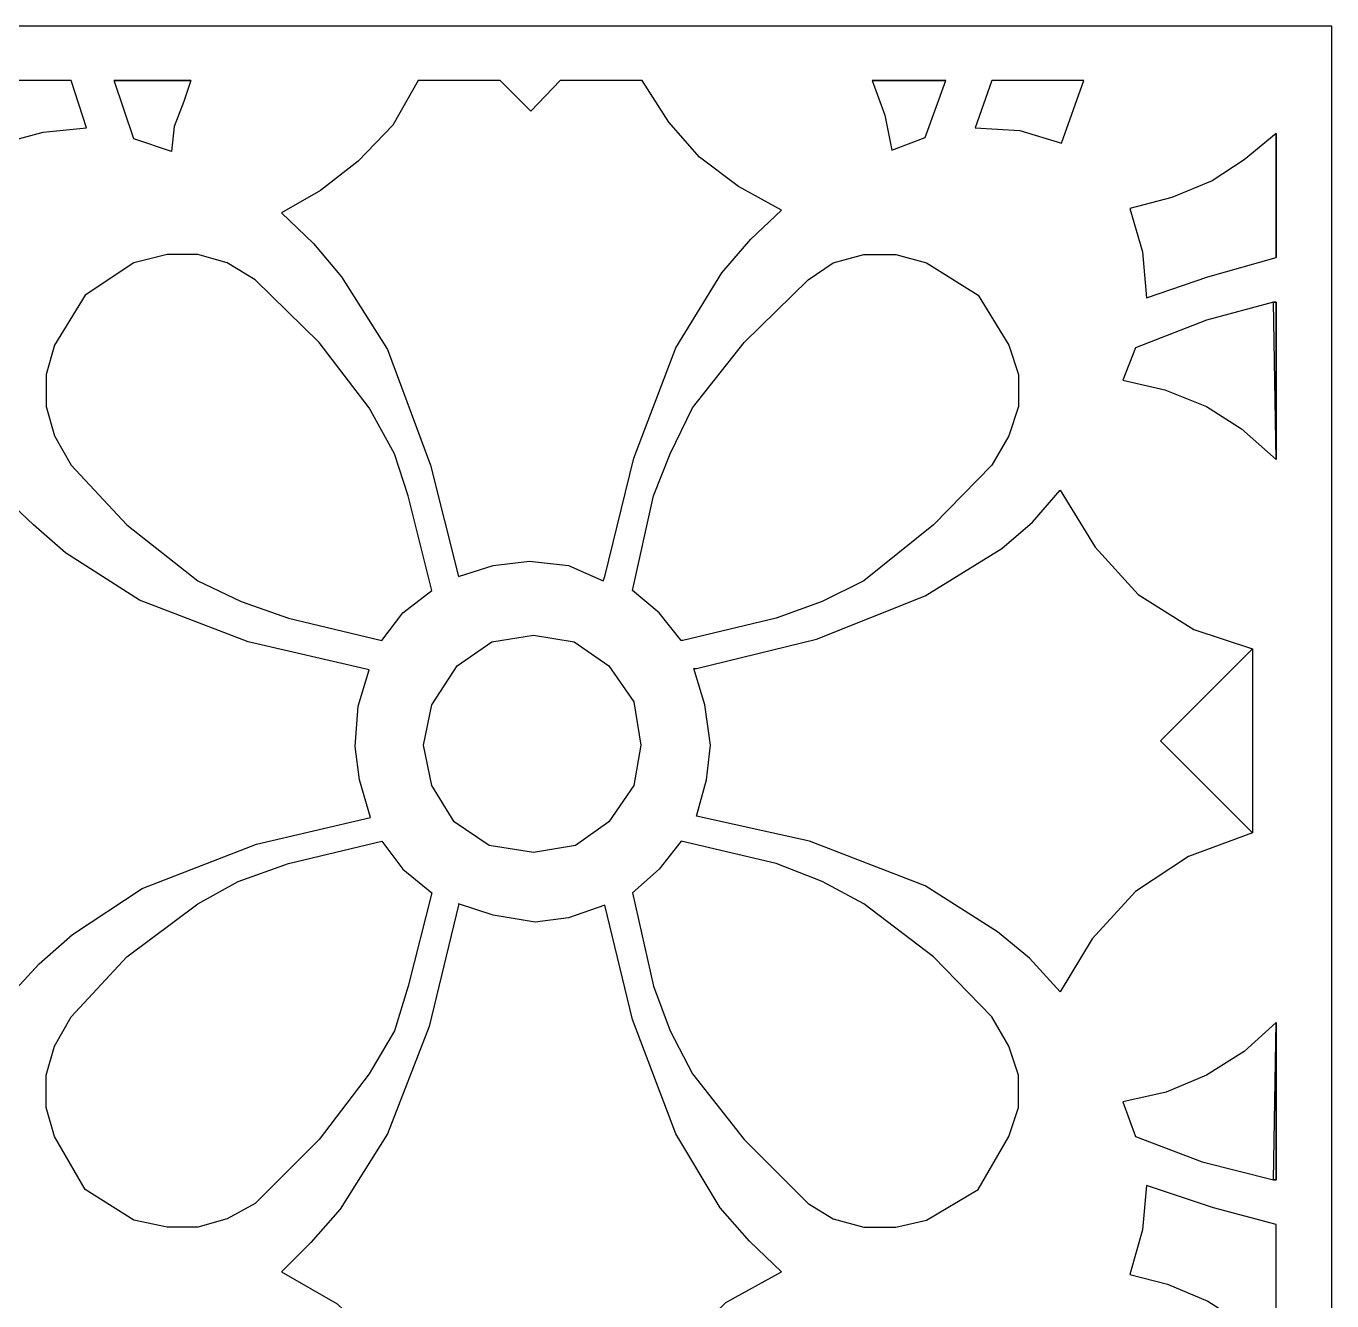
# Model space of a CAD drawing. Header units: centimetres. Extents: x -6.3 to 6.7, y -11.5 to 14.
# Drawn here: x 1.68 to 6.74, y 9.02 to 13.96 of the extents above; entities that cross this region are included whole.
import ezdxf

# ---------------------------------------------------------------- set-up
doc = ezdxf.new("R2010")
doc.units = ezdxf.units.CM
doc.header["$MEASUREMENT"] = 0
doc.layers.add('layer 1', color=7, linetype='Continuous')

msp = doc.modelspace()

# ---------------------------------------------------------------- linework, layer by layer
at = {"layer": 'layer 1', "color": 177}
for points, knots in [([(6.73776, 1.48235), (6.73776, 1.48235), (-6.33193, 1.48235), (-6.33193, 1.48235), (-6.33193, 1.48235), (-6.33193, 1.48235), (-6.33193, 13.96361), (-6.33193, 13.96361), (-6.33193, 13.96361), (-6.33193, 13.96361), (6.73776, 13.96361), (6.73776, 13.96361), (6.73776, 13.96361), (6.73776, 13.96361), (6.73776, 1.48235), (6.73776, 1.48235)], [0, 0, 0, 0, 0.2, 0.2, 0.2, 0.2, 0.4, 0.4, 0.4, 0.4, 0.6, 0.6, 0.6, 0.6, 1, 1, 1, 1]), ([(1.85215, 13.75307), (1.85215, 13.75307), (1.91153, 13.56952), (1.91153, 13.56952), (1.91153, 13.56952), (1.91153, 13.56952), (1.74418, 13.55335), (1.74418, 13.55335), (1.74418, 13.55335), (1.74418, 13.55335), (1.56603, 13.50474), (1.56603, 13.50474), (1.56603, 13.50474), (1.56603, 13.50474), (1.49585, 13.75307), (1.49585, 13.75307), (1.49585, 13.75307), (1.49585, 13.75307), (1.85215, 13.75307), (1.85215, 13.75307)], [0, 0, 0, 0, 0.1666667, 0.1666667, 0.1666667, 0.1666667, 0.3333333, 0.3333333, 0.3333333, 0.3333333, 0.5, 0.5, 0.5, 0.5, 0.6666667, 0.6666667, 0.6666667, 0.6666667, 1, 1, 1, 1]), ([(2.31641, 13.75307), (2.31641, 13.75307), (2.0195, 13.75307), (2.0195, 13.75307), (2.0195, 13.75307), (2.0195, 13.75307), (2.31641, 13.75307), (2.31641, 13.75307)], [0, 0, 0, 0, 0.3333333, 0.3333333, 0.3333333, 0.3333333, 1, 1, 1, 1]), ([(2.0195, 13.75307), (2.0195, 13.75307), (2.09508, 13.52633), (2.09508, 13.52633), (2.09508, 13.52633), (2.09508, 13.52633), (2.24084, 13.47777), (2.24084, 13.47777), (2.24084, 13.47777), (2.24084, 13.47777), (2.25163, 13.57494), (2.25163, 13.57494), (2.25163, 13.57494), (2.25163, 13.57494), (2.28942, 13.67209), (2.28942, 13.67209), (2.28942, 13.67209), (2.28942, 13.67209), (2.31641, 13.75307), (2.31641, 13.75307), (2.31641, 13.75307), (2.31641, 13.75307), (2.0195, 13.75307), (2.0195, 13.75307)], [0, 0, 0, 0, 0.1428571, 0.1428571, 0.1428571, 0.1428571, 0.2857143, 0.2857143, 0.2857143, 0.2857143, 0.4285714, 0.4285714, 0.4285714, 0.4285714, 0.5714286, 0.5714286, 0.5714286, 0.5714286, 0.7142857, 0.7142857, 0.7142857, 0.7142857, 1, 1, 1, 1]), ([(3.91976, 11.83124), (3.91976, 11.83124), (3.91436, 11.81504), (3.91436, 11.81504), (3.91436, 11.81504), (3.91436, 11.81504), (3.7794, 11.87442), (3.7794, 11.87442), (3.7794, 11.87442), (3.7794, 11.87442), (3.62824, 11.8906), (3.62824, 11.8906), (3.62824, 11.8906), (3.62824, 11.8906), (3.48788, 11.87442), (3.48788, 11.87442), (3.48788, 11.87442), (3.48788, 11.87442), (3.35292, 11.83124), (3.35292, 11.83124), (3.35292, 11.83124), (3.35292, 11.83124), (3.24495, 12.26309), (3.24495, 12.26309), (3.24495, 12.26309), (3.24495, 12.26309), (3.0776, 12.71117), (3.0776, 12.71117), (3.0776, 12.71117), (3.0776, 12.71117), (2.89945, 12.99189), (2.89945, 12.99189), (2.89945, 12.99189), (2.89945, 12.99189), (2.79148, 13.12147), (2.79148, 13.12147), (2.79148, 13.12147), (2.79148, 13.12147), (2.66731, 13.24024), (2.66731, 13.24024), (2.66731, 13.24024), (2.66731, 13.24024), (2.81847, 13.32661), (2.81847, 13.32661), (2.81847, 13.32661), (2.81847, 13.32661), (2.96423, 13.43996), (2.96423, 13.43996), (2.96423, 13.43996), (2.96423, 13.43996), (3.09919, 13.58032), (3.09919, 13.58032), (3.09919, 13.58032), (3.09919, 13.58032), (3.19636, 13.75307), (3.19636, 13.75307), (3.19636, 13.75307), (3.19636, 13.75307), (3.51487, 13.75307), (3.51487, 13.75307), (3.51487, 13.75307), (3.51487, 13.75307), (3.63364, 13.6343), (3.63364, 13.6343), (3.63364, 13.6343), (3.63364, 13.6343), (3.74701, 13.75307), (3.74701, 13.75307), (3.74701, 13.75307), (3.74701, 13.75307), (4.06552, 13.75307), (4.06552, 13.75307), (4.06552, 13.75307), (4.06552, 13.75307), (4.16809, 13.59112), (4.16809, 13.59112), (4.16809, 13.59112), (4.16809, 13.59112), (4.28686, 13.45618), (4.28686, 13.45618), (4.28686, 13.45618), (4.28686, 13.45618), (4.43801, 13.34279), (4.43801, 13.34279), (4.43801, 13.34279), (4.43801, 13.34279), (4.60536, 13.25103), (4.60536, 13.25103), (4.60536, 13.25103), (4.60536, 13.25103), (4.4866, 13.13767), (4.4866, 13.13767), (4.4866, 13.13767), (4.4866, 13.13767), (4.37323, 13.00808), (4.37323, 13.00808), (4.37323, 13.00808), (4.37323, 13.00808), (4.19508, 12.71656), (4.19508, 12.71656), (4.19508, 12.71656), (4.19508, 12.71656), (4.03313, 12.29008), (4.03313, 12.29008), (4.03313, 12.29008), (4.03313, 12.29008), (3.91976, 11.83124), (3.91976, 11.83124)], [0, 0, 0, 0, 0.0357143, 0.0357143, 0.0357143, 0.0357143, 0.0714286, 0.0714286, 0.0714286, 0.0714286, 0.1071429, 0.1071429, 0.1071429, 0.1071429, 0.1428571, 0.1428571, 0.1428571, 0.1428571, 0.1785714, 0.1785714, 0.1785714, 0.1785714, 0.2142857, 0.2142857, 0.2142857, 0.2142857, 0.25, 0.25, 0.25, 0.25, 0.2857143, 0.2857143, 0.2857143, 0.2857143, 0.3214286, 0.3214286, 0.3214286, 0.3214286, 0.3571429, 0.3571429, 0.3571429, 0.3571429, 0.3928571, 0.3928571, 0.3928571, 0.3928571, 0.4285714, 0.4285714, 0.4285714, 0.4285714, 0.4642857, 0.4642857, 0.4642857, 0.4642857, 0.5, 0.5, 0.5, 0.5, 0.5357143, 0.5357143, 0.5357143, 0.5357143, 0.5714286, 0.5714286, 0.5714286, 0.5714286, 0.6071429, 0.6071429, 0.6071429, 0.6071429, 0.6428571, 0.6428571, 0.6428571, 0.6428571, 0.6785714, 0.6785714, 0.6785714, 0.6785714, 0.7142857, 0.7142857, 0.7142857, 0.7142857, 0.75, 0.75, 0.75, 0.75, 0.7857143, 0.7857143, 0.7857143, 0.7857143, 0.8214286, 0.8214286, 0.8214286, 0.8214286, 0.8571429, 0.8571429, 0.8571429, 0.8571429, 0.8928571, 0.8928571, 0.8928571, 0.8928571, 0.9285714, 0.9285714, 0.9285714, 0.9285714, 1, 1, 1, 1]), ([(4.95627, 13.75307), (4.95627, 13.75307), (5.24238, 13.75307), (5.24238, 13.75307), (5.24238, 13.75307), (5.24238, 13.75307), (4.95627, 13.75307), (4.95627, 13.75307)], [0, 0, 0, 0, 0.3333333, 0.3333333, 0.3333333, 0.3333333, 1, 1, 1, 1]), ([(5.24238, 13.75307), (5.24238, 13.75307), (5.16141, 13.53175), (5.16141, 13.53175), (5.16141, 13.53175), (5.16141, 13.53175), (5.03184, 13.48315), (5.03184, 13.48315), (5.03184, 13.48315), (5.03184, 13.48315), (5.00485, 13.61811), (5.00485, 13.61811), (5.00485, 13.61811), (5.00485, 13.61811), (4.95627, 13.75307), (4.95627, 13.75307), (4.95627, 13.75307), (4.95627, 13.75307), (5.24238, 13.75307), (5.24238, 13.75307)], [0, 0, 0, 0, 0.1666667, 0.1666667, 0.1666667, 0.1666667, 0.3333333, 0.3333333, 0.3333333, 0.3333333, 0.5, 0.5, 0.5, 0.5, 0.6666667, 0.6666667, 0.6666667, 0.6666667, 1, 1, 1, 1]), ([(5.77683, 13.75307), (5.77683, 13.75307), (5.69046, 13.51016), (5.69046, 13.51016), (5.69046, 13.51016), (5.69046, 13.51016), (5.5285, 13.55872), (5.5285, 13.55872), (5.5285, 13.55872), (5.5285, 13.55872), (5.35575, 13.56952), (5.35575, 13.56952), (5.35575, 13.56952), (5.35575, 13.56952), (5.42053, 13.75307), (5.42053, 13.75307), (5.42053, 13.75307), (5.42053, 13.75307), (5.77683, 13.75307), (5.77683, 13.75307)], [0, 0, 0, 0, 0.1666667, 0.1666667, 0.1666667, 0.1666667, 0.3333333, 0.3333333, 0.3333333, 0.3333333, 0.5, 0.5, 0.5, 0.5, 0.6666667, 0.6666667, 0.6666667, 0.6666667, 1, 1, 1, 1]), ([(6.52182, 13.06746), (6.52182, 13.06746), (6.2573, 12.99189), (6.2573, 12.99189), (6.2573, 12.99189), (6.2573, 12.99189), (6.01976, 12.91091), (6.01976, 12.91091), (6.01976, 12.91091), (6.01976, 12.91091), (6.00357, 13.08906), (6.00357, 13.08906), (6.00357, 13.08906), (6.00357, 13.08906), (5.95498, 13.25643), (5.95498, 13.25643), (5.95498, 13.25643), (5.95498, 13.25643), (6.11694, 13.2996), (6.11694, 13.2996), (6.11694, 13.2996), (6.11694, 13.2996), (6.27349, 13.36438), (6.27349, 13.36438), (6.27349, 13.36438), (6.27349, 13.36438), (6.39766, 13.44538), (6.39766, 13.44538), (6.39766, 13.44538), (6.39766, 13.44538), (6.52182, 13.54793), (6.52182, 13.54793), (6.52182, 13.54793), (6.52182, 13.54793), (6.52182, 13.06746), (6.52182, 13.06746)], [0, 0, 0, 0, 0.1, 0.1, 0.1, 0.1, 0.2, 0.2, 0.2, 0.2, 0.3, 0.3, 0.3, 0.3, 0.4, 0.4, 0.4, 0.4, 0.5, 0.5, 0.5, 0.5, 0.6, 0.6, 0.6, 0.6, 0.7, 0.7, 0.7, 0.7, 0.8, 0.8, 0.8, 0.8, 1, 1, 1, 1]), ([(6.52182, 13.54793), (6.52182, 13.54793), (6.52182, 13.06746), (6.52182, 13.06746), (6.52182, 13.06746), (6.52182, 13.06746), (6.52182, 13.54793), (6.52182, 13.54793)], [0, 0, 0, 0, 0.3333333, 0.3333333, 0.3333333, 0.3333333, 1, 1, 1, 1]), ([(3.056, 11.58289), (3.056, 11.58289), (2.69431, 11.66926), (2.69431, 11.66926), (2.69431, 11.66926), (2.69431, 11.66926), (2.51076, 11.73406), (2.51076, 11.73406), (2.51076, 11.73406), (2.51076, 11.73406), (2.34341, 11.81504), (2.34341, 11.81504), (2.34341, 11.81504), (2.34341, 11.81504), (2.06808, 12.03096), (2.06808, 12.03096), (2.06808, 12.03096), (2.06808, 12.03096), (1.85215, 12.26309), (1.85215, 12.26309), (1.85215, 12.26309), (1.85215, 12.26309), (1.78736, 12.37646), (1.78736, 12.37646), (1.78736, 12.37646), (1.78736, 12.37646), (1.75497, 12.48985), (1.75497, 12.48985), (1.75497, 12.48985), (1.75497, 12.48985), (1.75497, 12.61399), (1.75497, 12.61399), (1.75497, 12.61399), (1.75497, 12.61399), (1.78736, 12.72736), (1.78736, 12.72736), (1.78736, 12.72736), (1.78736, 12.72736), (1.90613, 12.92171), (1.90613, 12.92171), (1.90613, 12.92171), (1.90613, 12.92171), (2.09508, 13.04587), (2.09508, 13.04587), (2.09508, 13.04587), (2.09508, 13.04587), (2.22464, 13.07826), (2.22464, 13.07826), (2.22464, 13.07826), (2.22464, 13.07826), (2.34341, 13.07826), (2.34341, 13.07826), (2.34341, 13.07826), (2.34341, 13.07826), (2.45677, 13.04587), (2.45677, 13.04587), (2.45677, 13.04587), (2.45677, 13.04587), (2.56474, 12.98109), (2.56474, 12.98109), (2.56474, 12.98109), (2.56474, 12.98109), (2.81307, 12.73816), (2.81307, 12.73816), (2.81307, 12.73816), (2.81307, 12.73816), (3.00742, 12.48445), (3.00742, 12.48445), (3.00742, 12.48445), (3.00742, 12.48445), (3.10459, 12.30628), (3.10459, 12.30628), (3.10459, 12.30628), (3.10459, 12.30628), (3.15858, 12.14433), (3.15858, 12.14433), (3.15858, 12.14433), (3.15858, 12.14433), (3.25035, 11.77725), (3.25035, 11.77725), (3.25035, 11.77725), (3.25035, 11.77725), (3.13698, 11.69085), (3.13698, 11.69085), (3.13698, 11.69085), (3.13698, 11.69085), (3.056, 11.58289), (3.056, 11.58289), (3.056, 11.58289), (3.056, 11.58289), (3.056, 11.58289), (3.056, 11.58289)], [0, 0, 0, 0, 0.0416667, 0.0416667, 0.0416667, 0.0416667, 0.0833333, 0.0833333, 0.0833333, 0.0833333, 0.125, 0.125, 0.125, 0.125, 0.1666667, 0.1666667, 0.1666667, 0.1666667, 0.2083333, 0.2083333, 0.2083333, 0.2083333, 0.25, 0.25, 0.25, 0.25, 0.2916667, 0.2916667, 0.2916667, 0.2916667, 0.3333333, 0.3333333, 0.3333333, 0.3333333, 0.375, 0.375, 0.375, 0.375, 0.4166667, 0.4166667, 0.4166667, 0.4166667, 0.4583333, 0.4583333, 0.4583333, 0.4583333, 0.5, 0.5, 0.5, 0.5, 0.5416667, 0.5416667, 0.5416667, 0.5416667, 0.5833333, 0.5833333, 0.5833333, 0.5833333, 0.625, 0.625, 0.625, 0.625, 0.6666667, 0.6666667, 0.6666667, 0.6666667, 0.7083333, 0.7083333, 0.7083333, 0.7083333, 0.75, 0.75, 0.75, 0.75, 0.7916667, 0.7916667, 0.7916667, 0.7916667, 0.8333333, 0.8333333, 0.8333333, 0.8333333, 0.875, 0.875, 0.875, 0.875, 0.9166667, 0.9166667, 0.9166667, 0.9166667, 1, 1, 1, 1]), ([(4.22207, 11.58289), (4.22207, 11.58289), (4.58377, 11.66926), (4.58377, 11.66926), (4.58377, 11.66926), (4.58377, 11.66926), (4.76192, 11.73406), (4.76192, 11.73406), (4.76192, 11.73406), (4.76192, 11.73406), (4.92387, 11.81504), (4.92387, 11.81504), (4.92387, 11.81504), (4.92387, 11.81504), (5.1938, 12.03096), (5.1938, 12.03096), (5.1938, 12.03096), (5.1938, 12.03096), (5.42053, 12.26309), (5.42053, 12.26309), (5.42053, 12.26309), (5.42053, 12.26309), (5.48532, 12.37646), (5.48532, 12.37646), (5.48532, 12.37646), (5.48532, 12.37646), (5.5231, 12.48985), (5.5231, 12.48985), (5.5231, 12.48985), (5.5231, 12.48985), (5.5231, 12.61399), (5.5231, 12.61399), (5.5231, 12.61399), (5.5231, 12.61399), (5.48532, 12.72736), (5.48532, 12.72736), (5.48532, 12.72736), (5.48532, 12.72736), (5.36655, 12.92171), (5.36655, 12.92171), (5.36655, 12.92171), (5.36655, 12.92171), (5.16681, 13.04587), (5.16681, 13.04587), (5.16681, 13.04587), (5.16681, 13.04587), (5.04804, 13.07826), (5.04804, 13.07826), (5.04804, 13.07826), (5.04804, 13.07826), (4.92387, 13.07826), (4.92387, 13.07826), (4.92387, 13.07826), (4.92387, 13.07826), (4.80511, 13.04587), (4.80511, 13.04587), (4.80511, 13.04587), (4.80511, 13.04587), (4.70794, 12.98109), (4.70794, 12.98109), (4.70794, 12.98109), (4.70794, 12.98109), (4.45961, 12.73816), (4.45961, 12.73816), (4.45961, 12.73816), (4.45961, 12.73816), (4.25986, 12.48445), (4.25986, 12.48445), (4.25986, 12.48445), (4.25986, 12.48445), (4.17349, 12.30628), (4.17349, 12.30628), (4.17349, 12.30628), (4.17349, 12.30628), (4.10871, 12.14433), (4.10871, 12.14433), (4.10871, 12.14433), (4.10871, 12.14433), (4.02773, 11.77725), (4.02773, 11.77725), (4.02773, 11.77725), (4.02773, 11.77725), (4.1303, 11.69085), (4.1303, 11.69085), (4.1303, 11.69085), (4.1303, 11.69085), (4.21667, 11.58289), (4.21667, 11.58289), (4.21667, 11.58289), (4.21667, 11.58289), (4.22207, 11.58289), (4.22207, 11.58289)], [0, 0, 0, 0, 0.0416667, 0.0416667, 0.0416667, 0.0416667, 0.0833333, 0.0833333, 0.0833333, 0.0833333, 0.125, 0.125, 0.125, 0.125, 0.1666667, 0.1666667, 0.1666667, 0.1666667, 0.2083333, 0.2083333, 0.2083333, 0.2083333, 0.25, 0.25, 0.25, 0.25, 0.2916667, 0.2916667, 0.2916667, 0.2916667, 0.3333333, 0.3333333, 0.3333333, 0.3333333, 0.375, 0.375, 0.375, 0.375, 0.4166667, 0.4166667, 0.4166667, 0.4166667, 0.4583333, 0.4583333, 0.4583333, 0.4583333, 0.5, 0.5, 0.5, 0.5, 0.5416667, 0.5416667, 0.5416667, 0.5416667, 0.5833333, 0.5833333, 0.5833333, 0.5833333, 0.625, 0.625, 0.625, 0.625, 0.6666667, 0.6666667, 0.6666667, 0.6666667, 0.7083333, 0.7083333, 0.7083333, 0.7083333, 0.75, 0.75, 0.75, 0.75, 0.7916667, 0.7916667, 0.7916667, 0.7916667, 0.8333333, 0.8333333, 0.8333333, 0.8333333, 0.875, 0.875, 0.875, 0.875, 0.9166667, 0.9166667, 0.9166667, 0.9166667, 1, 1, 1, 1]), ([(6.52182, 12.28469), (6.52182, 12.28469), (6.38686, 12.40345), (6.38686, 12.40345), (6.38686, 12.40345), (6.38686, 12.40345), (6.2519, 12.48985), (6.2519, 12.48985), (6.2519, 12.48985), (6.2519, 12.48985), (6.08994, 12.55463), (6.08994, 12.55463), (6.08994, 12.55463), (6.08994, 12.55463), (5.92799, 12.5924), (5.92799, 12.5924), (5.92799, 12.5924), (5.92799, 12.5924), (5.97658, 12.71656), (5.97658, 12.71656), (5.97658, 12.71656), (5.97658, 12.71656), (6.2519, 12.82453), (6.2519, 12.82453), (6.2519, 12.82453), (6.2519, 12.82453), (6.51102, 12.89471), (6.51102, 12.89471), (6.51102, 12.89471), (6.51102, 12.89471), (6.52182, 12.28469), (6.52182, 12.28469)], [0, 0, 0, 0, 0.1111111, 0.1111111, 0.1111111, 0.1111111, 0.2222222, 0.2222222, 0.2222222, 0.2222222, 0.3333333, 0.3333333, 0.3333333, 0.3333333, 0.4444444, 0.4444444, 0.4444444, 0.4444444, 0.5555556, 0.5555556, 0.5555556, 0.5555556, 0.6666667, 0.6666667, 0.6666667, 0.6666667, 0.7777778, 0.7777778, 0.7777778, 0.7777778, 1, 1, 1, 1]), ([(6.51102, 12.89471), (6.51102, 12.89471), (6.52182, 12.89471), (6.52182, 12.89471), (6.52182, 12.89471), (6.52182, 12.89471), (6.51102, 12.89471), (6.51102, 12.89471)], [0, 0, 0, 0, 0.3333333, 0.3333333, 0.3333333, 0.3333333, 1, 1, 1, 1]), ([(6.52182, 12.89471), (6.52182, 12.89471), (6.52182, 12.28469), (6.52182, 12.28469), (6.52182, 12.28469), (6.52182, 12.28469), (6.52182, 12.28469), (6.52182, 12.28469), (6.52182, 12.28469), (6.52182, 12.28469), (6.52182, 12.28469), (6.52182, 12.28469), (6.52182, 12.28469), (6.52182, 12.28469), (6.52182, 12.89471), (6.52182, 12.89471)], [0, 0, 0, 0, 0.2, 0.2, 0.2, 0.2, 0.4, 0.4, 0.4, 0.4, 0.6, 0.6, 0.6, 0.6, 1, 1, 1, 1]), ([(0.85883, 11.5181), (0.85883, 11.5181), (1.08556, 11.60448), (1.08556, 11.60448), (1.08556, 11.60448), (1.08556, 11.60448), (1.2961, 11.73946), (1.2961, 11.73946), (1.2961, 11.73946), (1.2961, 11.73946), (1.45806, 11.92299), (1.45806, 11.92299), (1.45806, 11.92299), (1.45806, 11.92299), (1.58762, 12.14433), (1.58762, 12.14433), (1.58762, 12.14433), (1.58762, 12.14433), (1.70639, 12.03096), (1.70639, 12.03096), (1.70639, 12.03096), (1.70639, 12.03096), (1.83055, 11.92299), (1.83055, 11.92299), (1.83055, 11.92299), (1.83055, 11.92299), (2.11667, 11.73946), (2.11667, 11.73946), (2.11667, 11.73946), (2.11667, 11.73946), (2.53775, 11.57749), (2.53775, 11.57749), (2.53775, 11.57749), (2.53775, 11.57749), (3.00742, 11.46952), (3.00742, 11.46952), (3.00742, 11.46952), (3.00742, 11.46952), (2.96423, 11.32916), (2.96423, 11.32916), (2.96423, 11.32916), (2.96423, 11.32916), (2.95343, 11.1726), (2.95343, 11.1726), (2.95343, 11.1726), (2.95343, 11.1726), (2.96963, 11.04304), (2.96963, 11.04304), (2.96963, 11.04304), (2.96963, 11.04304), (3.01282, 10.89728), (3.01282, 10.89728), (3.01282, 10.89728), (3.01282, 10.89728), (2.57014, 10.79471), (2.57014, 10.79471), (2.57014, 10.79471), (2.57014, 10.79471), (2.12747, 10.62196), (2.12747, 10.62196), (2.12747, 10.62196), (2.12747, 10.62196), (1.85754, 10.44381), (1.85754, 10.44381), (1.85754, 10.44381), (1.85754, 10.44381), (1.72798, 10.33044), (1.72798, 10.33044), (1.72798, 10.33044), (1.72798, 10.33044), (1.60921, 10.20088), (1.60921, 10.20088), (1.60921, 10.20088), (1.60921, 10.20088), (1.47965, 10.40602), (1.47965, 10.40602), (1.47965, 10.40602), (1.47965, 10.40602), (1.3177, 10.58957), (1.3177, 10.58957), (1.3177, 10.58957), (1.3177, 10.58957), (1.10716, 10.72453), (1.10716, 10.72453), (1.10716, 10.72453), (1.10716, 10.72453), (0.86423, 10.8109), (0.86423, 10.8109), (0.86423, 10.8109), (0.86423, 10.8109), (0.85883, 11.5181), (0.85883, 11.5181), (0.85883, 11.5181), (0.85883, 11.5181), (1.20433, 11.1726), (1.20433, 11.1726), (1.20433, 11.1726), (1.20433, 11.1726), (0.86423, 10.8109), (0.86423, 10.8109), (0.86423, 10.8109), (0.86423, 10.8109), (0.85883, 11.5181), (0.85883, 11.5181)], [0, 0, 0, 0, 0.037037, 0.037037, 0.037037, 0.037037, 0.0740741, 0.0740741, 0.0740741, 0.0740741, 0.1111111, 0.1111111, 0.1111111, 0.1111111, 0.1481481, 0.1481481, 0.1481481, 0.1481481, 0.1851852, 0.1851852, 0.1851852, 0.1851852, 0.2222222, 0.2222222, 0.2222222, 0.2222222, 0.2592593, 0.2592593, 0.2592593, 0.2592593, 0.2962963, 0.2962963, 0.2962963, 0.2962963, 0.3333333, 0.3333333, 0.3333333, 0.3333333, 0.3703704, 0.3703704, 0.3703704, 0.3703704, 0.4074074, 0.4074074, 0.4074074, 0.4074074, 0.4444444, 0.4444444, 0.4444444, 0.4444444, 0.4814815, 0.4814815, 0.4814815, 0.4814815, 0.5185185, 0.5185185, 0.5185185, 0.5185185, 0.5555556, 0.5555556, 0.5555556, 0.5555556, 0.5925926, 0.5925926, 0.5925926, 0.5925926, 0.6296296, 0.6296296, 0.6296296, 0.6296296, 0.6666667, 0.6666667, 0.6666667, 0.6666667, 0.7037037, 0.7037037, 0.7037037, 0.7037037, 0.7407407, 0.7407407, 0.7407407, 0.7407407, 0.7777778, 0.7777778, 0.7777778, 0.7777778, 0.8148148, 0.8148148, 0.8148148, 0.8148148, 0.8518519, 0.8518519, 0.8518519, 0.8518519, 0.8888889, 0.8888889, 0.8888889, 0.8888889, 0.9259259, 0.9259259, 0.9259259, 0.9259259, 1, 1, 1, 1]), ([(6.43005, 11.55049), (6.43005, 11.55049), (6.20331, 11.62607), (6.20331, 11.62607), (6.20331, 11.62607), (6.20331, 11.62607), (5.98737, 11.76106), (5.98737, 11.76106), (5.98737, 11.76106), (5.98737, 11.76106), (5.82002, 11.94458), (5.82002, 11.94458), (5.82002, 11.94458), (5.82002, 11.94458), (5.68506, 12.16592), (5.68506, 12.16592), (5.68506, 12.16592), (5.68506, 12.16592), (5.57709, 12.04176), (5.57709, 12.04176), (5.57709, 12.04176), (5.57709, 12.04176), (5.45832, 11.93918), (5.45832, 11.93918), (5.45832, 11.93918), (5.45832, 11.93918), (5.16141, 11.75566), (5.16141, 11.75566), (5.16141, 11.75566), (5.16141, 11.75566), (4.74033, 11.58828), (4.74033, 11.58828), (4.74033, 11.58828), (4.74033, 11.58828), (4.27606, 11.47492), (4.27606, 11.47492), (4.27606, 11.47492), (4.27606, 11.47492), (4.26526, 11.47492), (4.26526, 11.47492), (4.26526, 11.47492), (4.26526, 11.47492), (4.30845, 11.33456), (4.30845, 11.33456), (4.30845, 11.33456), (4.30845, 11.33456), (4.33004, 11.178), (4.33004, 11.178), (4.33004, 11.178), (4.33004, 11.178), (4.31385, 11.04304), (4.31385, 11.04304), (4.31385, 11.04304), (4.31385, 11.04304), (4.27606, 10.90268), (4.27606, 10.90268), (4.27606, 10.90268), (4.27606, 10.90268), (4.71333, 10.80551), (4.71333, 10.80551), (4.71333, 10.80551), (4.71333, 10.80551), (5.16141, 10.63275), (5.16141, 10.63275), (5.16141, 10.63275), (5.16141, 10.63275), (5.44213, 10.45461), (5.44213, 10.45461), (5.44213, 10.45461), (5.44213, 10.45461), (5.56629, 10.35203), (5.56629, 10.35203), (5.56629, 10.35203), (5.56629, 10.35203), (5.68506, 10.22247), (5.68506, 10.22247), (5.68506, 10.22247), (5.68506, 10.22247), (5.80922, 10.42761), (5.80922, 10.42761), (5.80922, 10.42761), (5.80922, 10.42761), (5.97658, 10.61116), (5.97658, 10.61116), (5.97658, 10.61116), (5.97658, 10.61116), (6.18172, 10.74612), (6.18172, 10.74612), (6.18172, 10.74612), (6.18172, 10.74612), (6.43005, 10.8379), (6.43005, 10.8379), (6.43005, 10.8379), (6.43005, 10.8379), (6.43005, 11.55049), (6.43005, 11.55049), (6.43005, 11.55049), (6.43005, 11.55049), (6.07375, 11.1942), (6.07375, 11.1942), (6.07375, 11.1942), (6.07375, 11.1942), (6.43005, 10.8379), (6.43005, 10.8379), (6.43005, 10.8379), (6.43005, 10.8379), (6.43005, 11.55049), (6.43005, 11.55049)], [0, 0, 0, 0, 0.0357143, 0.0357143, 0.0357143, 0.0357143, 0.0714286, 0.0714286, 0.0714286, 0.0714286, 0.1071429, 0.1071429, 0.1071429, 0.1071429, 0.1428571, 0.1428571, 0.1428571, 0.1428571, 0.1785714, 0.1785714, 0.1785714, 0.1785714, 0.2142857, 0.2142857, 0.2142857, 0.2142857, 0.25, 0.25, 0.25, 0.25, 0.2857143, 0.2857143, 0.2857143, 0.2857143, 0.3214286, 0.3214286, 0.3214286, 0.3214286, 0.3571429, 0.3571429, 0.3571429, 0.3571429, 0.3928571, 0.3928571, 0.3928571, 0.3928571, 0.4285714, 0.4285714, 0.4285714, 0.4285714, 0.4642857, 0.4642857, 0.4642857, 0.4642857, 0.5, 0.5, 0.5, 0.5, 0.5357143, 0.5357143, 0.5357143, 0.5357143, 0.5714286, 0.5714286, 0.5714286, 0.5714286, 0.6071429, 0.6071429, 0.6071429, 0.6071429, 0.6428571, 0.6428571, 0.6428571, 0.6428571, 0.6785714, 0.6785714, 0.6785714, 0.6785714, 0.7142857, 0.7142857, 0.7142857, 0.7142857, 0.75, 0.75, 0.75, 0.75, 0.7857143, 0.7857143, 0.7857143, 0.7857143, 0.8214286, 0.8214286, 0.8214286, 0.8214286, 0.8571429, 0.8571429, 0.8571429, 0.8571429, 0.8928571, 0.8928571, 0.8928571, 0.8928571, 0.9285714, 0.9285714, 0.9285714, 0.9285714, 1, 1, 1, 1]), ([(3.64444, 10.76232), (3.64444, 10.76232), (3.80639, 10.78931), (3.80639, 10.78931), (3.80639, 10.78931), (3.80639, 10.78931), (3.93595, 10.88108), (3.93595, 10.88108), (3.93595, 10.88108), (3.93595, 10.88108), (4.03313, 11.02144), (4.03313, 11.02144), (4.03313, 11.02144), (4.03313, 11.02144), (4.06012, 11.178), (4.06012, 11.178), (4.06012, 11.178), (4.06012, 11.178), (4.03313, 11.34535), (4.03313, 11.34535), (4.03313, 11.34535), (4.03313, 11.34535), (3.93595, 11.48571), (3.93595, 11.48571), (3.93595, 11.48571), (3.93595, 11.48571), (3.80099, 11.57749), (3.80099, 11.57749), (3.80099, 11.57749), (3.80099, 11.57749), (3.64444, 11.60448), (3.64444, 11.60448), (3.64444, 11.60448), (3.64444, 11.60448), (3.48248, 11.57749), (3.48248, 11.57749), (3.48248, 11.57749), (3.48248, 11.57749), (3.34752, 11.48571), (3.34752, 11.48571), (3.34752, 11.48571), (3.34752, 11.48571), (3.25035, 11.33456), (3.25035, 11.33456), (3.25035, 11.33456), (3.25035, 11.33456), (3.21796, 11.178), (3.21796, 11.178), (3.21796, 11.178), (3.21796, 11.178), (3.25035, 11.02144), (3.25035, 11.02144), (3.25035, 11.02144), (3.25035, 11.02144), (3.33672, 10.88108), (3.33672, 10.88108), (3.33672, 10.88108), (3.33672, 10.88108), (3.47169, 10.78931), (3.47169, 10.78931), (3.47169, 10.78931), (3.47169, 10.78931), (3.64444, 10.76232), (3.64444, 10.76232)], [0, 0, 0, 0, 0.0588235, 0.0588235, 0.0588235, 0.0588235, 0.1176471, 0.1176471, 0.1176471, 0.1176471, 0.1764706, 0.1764706, 0.1764706, 0.1764706, 0.2352941, 0.2352941, 0.2352941, 0.2352941, 0.2941176, 0.2941176, 0.2941176, 0.2941176, 0.3529412, 0.3529412, 0.3529412, 0.3529412, 0.4117647, 0.4117647, 0.4117647, 0.4117647, 0.4705882, 0.4705882, 0.4705882, 0.4705882, 0.5294118, 0.5294118, 0.5294118, 0.5294118, 0.5882353, 0.5882353, 0.5882353, 0.5882353, 0.6470588, 0.6470588, 0.6470588, 0.6470588, 0.7058824, 0.7058824, 0.7058824, 0.7058824, 0.7647059, 0.7647059, 0.7647059, 0.7647059, 0.8235294, 0.8235294, 0.8235294, 0.8235294, 0.8823529, 0.8823529, 0.8823529, 0.8823529, 1, 1, 1, 1]), ([(3.056, 10.80551), (3.056, 10.80551), (2.69431, 10.71913), (2.69431, 10.71913), (2.69431, 10.71913), (2.69431, 10.71913), (2.49996, 10.64895), (2.49996, 10.64895), (2.49996, 10.64895), (2.49996, 10.64895), (2.34341, 10.56257), (2.34341, 10.56257), (2.34341, 10.56257), (2.34341, 10.56257), (2.06808, 10.35743), (2.06808, 10.35743), (2.06808, 10.35743), (2.06808, 10.35743), (1.85215, 10.1253), (1.85215, 10.1253), (1.85215, 10.1253), (1.85215, 10.1253), (1.78736, 10.01193), (1.78736, 10.01193), (1.78736, 10.01193), (1.78736, 10.01193), (1.75497, 9.89856), (1.75497, 9.89856), (1.75497, 9.89856), (1.75497, 9.89856), (1.75497, 9.7744), (1.75497, 9.7744), (1.75497, 9.7744), (1.75497, 9.7744), (1.78736, 9.66103), (1.78736, 9.66103), (1.78736, 9.66103), (1.78736, 9.66103), (1.90613, 9.45589), (1.90613, 9.45589), (1.90613, 9.45589), (1.90613, 9.45589), (2.09508, 9.33712), (2.09508, 9.33712), (2.09508, 9.33712), (2.09508, 9.33712), (2.22464, 9.31013), (2.22464, 9.31013), (2.22464, 9.31013), (2.22464, 9.31013), (2.34341, 9.31013), (2.34341, 9.31013), (2.34341, 9.31013), (2.34341, 9.31013), (2.45677, 9.34252), (2.45677, 9.34252), (2.45677, 9.34252), (2.45677, 9.34252), (2.56474, 9.4019), (2.56474, 9.4019), (2.56474, 9.4019), (2.56474, 9.4019), (2.81307, 9.65023), (2.81307, 9.65023), (2.81307, 9.65023), (2.81307, 9.65023), (3.00742, 9.90396), (3.00742, 9.90396), (3.00742, 9.90396), (3.00742, 9.90396), (3.10459, 10.07131), (3.10459, 10.07131), (3.10459, 10.07131), (3.10459, 10.07131), (3.15858, 10.24406), (3.15858, 10.24406), (3.15858, 10.24406), (3.15858, 10.24406), (3.25035, 10.60576), (3.25035, 10.60576), (3.25035, 10.60576), (3.25035, 10.60576), (3.13698, 10.69754), (3.13698, 10.69754), (3.13698, 10.69754), (3.13698, 10.69754), (3.056, 10.80551), (3.056, 10.80551), (3.056, 10.80551), (3.056, 10.80551), (3.056, 10.80551), (3.056, 10.80551)], [0, 0, 0, 0, 0.0416667, 0.0416667, 0.0416667, 0.0416667, 0.0833333, 0.0833333, 0.0833333, 0.0833333, 0.125, 0.125, 0.125, 0.125, 0.1666667, 0.1666667, 0.1666667, 0.1666667, 0.2083333, 0.2083333, 0.2083333, 0.2083333, 0.25, 0.25, 0.25, 0.25, 0.2916667, 0.2916667, 0.2916667, 0.2916667, 0.3333333, 0.3333333, 0.3333333, 0.3333333, 0.375, 0.375, 0.375, 0.375, 0.4166667, 0.4166667, 0.4166667, 0.4166667, 0.4583333, 0.4583333, 0.4583333, 0.4583333, 0.5, 0.5, 0.5, 0.5, 0.5416667, 0.5416667, 0.5416667, 0.5416667, 0.5833333, 0.5833333, 0.5833333, 0.5833333, 0.625, 0.625, 0.625, 0.625, 0.6666667, 0.6666667, 0.6666667, 0.6666667, 0.7083333, 0.7083333, 0.7083333, 0.7083333, 0.75, 0.75, 0.75, 0.75, 0.7916667, 0.7916667, 0.7916667, 0.7916667, 0.8333333, 0.8333333, 0.8333333, 0.8333333, 0.875, 0.875, 0.875, 0.875, 0.9166667, 0.9166667, 0.9166667, 0.9166667, 1, 1, 1, 1]), ([(4.21667, 10.80551), (4.21667, 10.80551), (4.58377, 10.71913), (4.58377, 10.71913), (4.58377, 10.71913), (4.58377, 10.71913), (4.76192, 10.64895), (4.76192, 10.64895), (4.76192, 10.64895), (4.76192, 10.64895), (4.92387, 10.56257), (4.92387, 10.56257), (4.92387, 10.56257), (4.92387, 10.56257), (5.1938, 10.35743), (5.1938, 10.35743), (5.1938, 10.35743), (5.1938, 10.35743), (5.42053, 10.1253), (5.42053, 10.1253), (5.42053, 10.1253), (5.42053, 10.1253), (5.48532, 10.01193), (5.48532, 10.01193), (5.48532, 10.01193), (5.48532, 10.01193), (5.5231, 9.89856), (5.5231, 9.89856), (5.5231, 9.89856), (5.5231, 9.89856), (5.5231, 9.7744), (5.5231, 9.7744), (5.5231, 9.7744), (5.5231, 9.7744), (5.48532, 9.66103), (5.48532, 9.66103), (5.48532, 9.66103), (5.48532, 9.66103), (5.36655, 9.45589), (5.36655, 9.45589), (5.36655, 9.45589), (5.36655, 9.45589), (5.16681, 9.33712), (5.16681, 9.33712), (5.16681, 9.33712), (5.16681, 9.33712), (5.04804, 9.31013), (5.04804, 9.31013), (5.04804, 9.31013), (5.04804, 9.31013), (4.92387, 9.31013), (4.92387, 9.31013), (4.92387, 9.31013), (4.92387, 9.31013), (4.80511, 9.34252), (4.80511, 9.34252), (4.80511, 9.34252), (4.80511, 9.34252), (4.70794, 9.4019), (4.70794, 9.4019), (4.70794, 9.4019), (4.70794, 9.4019), (4.45961, 9.65023), (4.45961, 9.65023), (4.45961, 9.65023), (4.45961, 9.65023), (4.25986, 9.90396), (4.25986, 9.90396), (4.25986, 9.90396), (4.25986, 9.90396), (4.17349, 10.07131), (4.17349, 10.07131), (4.17349, 10.07131), (4.17349, 10.07131), (4.10871, 10.24406), (4.10871, 10.24406), (4.10871, 10.24406), (4.10871, 10.24406), (4.02773, 10.60576), (4.02773, 10.60576), (4.02773, 10.60576), (4.02773, 10.60576), (4.1303, 10.69754), (4.1303, 10.69754), (4.1303, 10.69754), (4.1303, 10.69754), (4.21667, 10.80551), (4.21667, 10.80551), (4.21667, 10.80551), (4.21667, 10.80551), (4.21667, 10.80551), (4.21667, 10.80551)], [0, 0, 0, 0, 0.0416667, 0.0416667, 0.0416667, 0.0416667, 0.0833333, 0.0833333, 0.0833333, 0.0833333, 0.125, 0.125, 0.125, 0.125, 0.1666667, 0.1666667, 0.1666667, 0.1666667, 0.2083333, 0.2083333, 0.2083333, 0.2083333, 0.25, 0.25, 0.25, 0.25, 0.2916667, 0.2916667, 0.2916667, 0.2916667, 0.3333333, 0.3333333, 0.3333333, 0.3333333, 0.375, 0.375, 0.375, 0.375, 0.4166667, 0.4166667, 0.4166667, 0.4166667, 0.4583333, 0.4583333, 0.4583333, 0.4583333, 0.5, 0.5, 0.5, 0.5, 0.5416667, 0.5416667, 0.5416667, 0.5416667, 0.5833333, 0.5833333, 0.5833333, 0.5833333, 0.625, 0.625, 0.625, 0.625, 0.6666667, 0.6666667, 0.6666667, 0.6666667, 0.7083333, 0.7083333, 0.7083333, 0.7083333, 0.75, 0.75, 0.75, 0.75, 0.7916667, 0.7916667, 0.7916667, 0.7916667, 0.8333333, 0.8333333, 0.8333333, 0.8333333, 0.875, 0.875, 0.875, 0.875, 0.9166667, 0.9166667, 0.9166667, 0.9166667, 1, 1, 1, 1]), ([(3.28274, 8.40319), (3.28274, 8.40319), (3.19636, 8.62992), (3.19636, 8.62992), (3.19636, 8.62992), (3.19636, 8.62992), (3.0668, 8.84046), (3.0668, 8.84046), (3.0668, 8.84046), (3.0668, 8.84046), (2.88325, 9.01321), (2.88325, 9.01321), (2.88325, 9.01321), (2.88325, 9.01321), (2.66731, 9.13738), (2.66731, 9.13738), (2.66731, 9.13738), (2.66731, 9.13738), (2.78068, 9.25075), (2.78068, 9.25075), (2.78068, 9.25075), (2.78068, 9.25075), (2.89405, 9.38031), (2.89405, 9.38031), (2.89405, 9.38031), (2.89405, 9.38031), (3.0776, 9.67183), (3.0776, 9.67183), (3.0776, 9.67183), (3.0776, 9.67183), (3.23955, 10.08751), (3.23955, 10.08751), (3.23955, 10.08751), (3.23955, 10.08751), (3.35292, 10.55718), (3.35292, 10.55718), (3.35292, 10.55718), (3.35292, 10.55718), (3.35292, 10.56257), (3.35292, 10.56257), (3.35292, 10.56257), (3.35292, 10.56257), (3.48788, 10.51939), (3.48788, 10.51939), (3.48788, 10.51939), (3.48788, 10.51939), (3.64984, 10.49239), (3.64984, 10.49239), (3.64984, 10.49239), (3.64984, 10.49239), (3.7794, 10.50859), (3.7794, 10.50859), (3.7794, 10.50859), (3.7794, 10.50859), (3.91976, 10.55718), (3.91976, 10.55718), (3.91976, 10.55718), (3.91976, 10.55718), (4.02773, 10.1145), (4.02773, 10.1145), (4.02773, 10.1145), (4.02773, 10.1145), (4.19508, 9.67183), (4.19508, 9.67183), (4.19508, 9.67183), (4.19508, 9.67183), (4.36783, 9.38571), (4.36783, 9.38571), (4.36783, 9.38571), (4.36783, 9.38571), (4.4812, 9.25615), (4.4812, 9.25615), (4.4812, 9.25615), (4.4812, 9.25615), (4.60536, 9.13738), (4.60536, 9.13738), (4.60536, 9.13738), (4.60536, 9.13738), (4.38943, 9.01861), (4.38943, 9.01861), (4.38943, 9.01861), (4.38943, 9.01861), (4.21128, 8.84586), (4.21128, 8.84586), (4.21128, 8.84586), (4.21128, 8.84586), (4.07631, 8.64072), (4.07631, 8.64072), (4.07631, 8.64072), (4.07631, 8.64072), (3.98994, 8.40319), (3.98994, 8.40319), (3.98994, 8.40319), (3.98994, 8.40319), (3.28274, 8.40319), (3.28274, 8.40319), (3.28274, 8.40319), (3.28274, 8.40319), (3.63364, 8.75409), (3.63364, 8.75409), (3.63364, 8.75409), (3.63364, 8.75409), (3.98994, 8.40319), (3.98994, 8.40319), (3.98994, 8.40319), (3.98994, 8.40319), (3.28274, 8.40319), (3.28274, 8.40319)], [0, 0, 0, 0, 0.0357143, 0.0357143, 0.0357143, 0.0357143, 0.0714286, 0.0714286, 0.0714286, 0.0714286, 0.1071429, 0.1071429, 0.1071429, 0.1071429, 0.1428571, 0.1428571, 0.1428571, 0.1428571, 0.1785714, 0.1785714, 0.1785714, 0.1785714, 0.2142857, 0.2142857, 0.2142857, 0.2142857, 0.25, 0.25, 0.25, 0.25, 0.2857143, 0.2857143, 0.2857143, 0.2857143, 0.3214286, 0.3214286, 0.3214286, 0.3214286, 0.3571429, 0.3571429, 0.3571429, 0.3571429, 0.3928571, 0.3928571, 0.3928571, 0.3928571, 0.4285714, 0.4285714, 0.4285714, 0.4285714, 0.4642857, 0.4642857, 0.4642857, 0.4642857, 0.5, 0.5, 0.5, 0.5, 0.5357143, 0.5357143, 0.5357143, 0.5357143, 0.5714286, 0.5714286, 0.5714286, 0.5714286, 0.6071429, 0.6071429, 0.6071429, 0.6071429, 0.6428571, 0.6428571, 0.6428571, 0.6428571, 0.6785714, 0.6785714, 0.6785714, 0.6785714, 0.7142857, 0.7142857, 0.7142857, 0.7142857, 0.75, 0.75, 0.75, 0.75, 0.7857143, 0.7857143, 0.7857143, 0.7857143, 0.8214286, 0.8214286, 0.8214286, 0.8214286, 0.8571429, 0.8571429, 0.8571429, 0.8571429, 0.8928571, 0.8928571, 0.8928571, 0.8928571, 0.9285714, 0.9285714, 0.9285714, 0.9285714, 1, 1, 1, 1]), ([(6.51102, 9.49368), (6.51102, 9.49368), (6.2357, 9.56386), (6.2357, 9.56386), (6.2357, 9.56386), (6.2357, 9.56386), (5.97658, 9.66103), (5.97658, 9.66103), (5.97658, 9.66103), (5.97658, 9.66103), (5.92799, 9.79599), (5.92799, 9.79599), (5.92799, 9.79599), (5.92799, 9.79599), (6.09534, 9.83378), (6.09534, 9.83378), (6.09534, 9.83378), (6.09534, 9.83378), (6.2519, 9.89856), (6.2519, 9.89856), (6.2519, 9.89856), (6.2519, 9.89856), (6.39766, 9.99034), (6.39766, 9.99034), (6.39766, 9.99034), (6.39766, 9.99034), (6.52182, 10.1037), (6.52182, 10.1037), (6.52182, 10.1037), (6.52182, 10.1037), (6.51102, 9.49368), (6.51102, 9.49368)], [0, 0, 0, 0, 0.1111111, 0.1111111, 0.1111111, 0.1111111, 0.2222222, 0.2222222, 0.2222222, 0.2222222, 0.3333333, 0.3333333, 0.3333333, 0.3333333, 0.4444444, 0.4444444, 0.4444444, 0.4444444, 0.5555556, 0.5555556, 0.5555556, 0.5555556, 0.6666667, 0.6666667, 0.6666667, 0.6666667, 0.7777778, 0.7777778, 0.7777778, 0.7777778, 1, 1, 1, 1]), ([(6.52182, 10.1037), (6.52182, 10.1037), (6.52182, 10.1037), (6.52182, 10.1037), (6.52182, 10.1037), (6.52182, 10.1037), (6.52182, 10.1037), (6.52182, 10.1037), (6.52182, 10.1037), (6.52182, 10.1037), (6.52182, 9.79599), (6.52182, 9.79599), (6.52182, 9.79599), (6.52182, 9.79599), (6.52182, 9.49368), (6.52182, 9.49368), (6.52182, 9.49368), (6.52182, 9.49368), (6.52182, 10.1037), (6.52182, 10.1037)], [0, 0, 0, 0, 0.1666667, 0.1666667, 0.1666667, 0.1666667, 0.3333333, 0.3333333, 0.3333333, 0.3333333, 0.5, 0.5, 0.5, 0.5, 0.6666667, 0.6666667, 0.6666667, 0.6666667, 1, 1, 1, 1]), ([(6.52182, 8.83506), (6.52182, 8.83506), (6.39226, 8.93764), (6.39226, 8.93764), (6.39226, 8.93764), (6.39226, 8.93764), (6.2573, 9.02401), (6.2573, 9.02401), (6.2573, 9.02401), (6.2573, 9.02401), (6.10074, 9.08879), (6.10074, 9.08879), (6.10074, 9.08879), (6.10074, 9.08879), (5.95498, 9.12658), (5.95498, 9.12658), (5.95498, 9.12658), (5.95498, 9.12658), (6.00357, 9.29933), (6.00357, 9.29933), (6.00357, 9.29933), (6.00357, 9.29933), (6.01976, 9.47208), (6.01976, 9.47208), (6.01976, 9.47208), (6.01976, 9.47208), (6.27889, 9.38571), (6.27889, 9.38571), (6.27889, 9.38571), (6.27889, 9.38571), (6.52182, 9.32093), (6.52182, 9.32093), (6.52182, 9.32093), (6.52182, 9.32093), (6.52182, 8.83506), (6.52182, 8.83506)], [0, 0, 0, 0, 0.1, 0.1, 0.1, 0.1, 0.2, 0.2, 0.2, 0.2, 0.3, 0.3, 0.3, 0.3, 0.4, 0.4, 0.4, 0.4, 0.5, 0.5, 0.5, 0.5, 0.6, 0.6, 0.6, 0.6, 0.7, 0.7, 0.7, 0.7, 0.8, 0.8, 0.8, 0.8, 1, 1, 1, 1]), ([(6.52182, 9.49368), (6.52182, 9.49368), (6.51102, 9.49368), (6.51102, 9.49368), (6.51102, 9.49368), (6.51102, 9.49368), (6.52182, 9.49368), (6.52182, 9.49368)], [0, 0, 0, 0, 0.3333333, 0.3333333, 0.3333333, 0.3333333, 1, 1, 1, 1])]:
    msp.add_open_spline(points, degree=3, knots=knots, dxfattribs=at)

doc.saveas('drawing.dxf')
